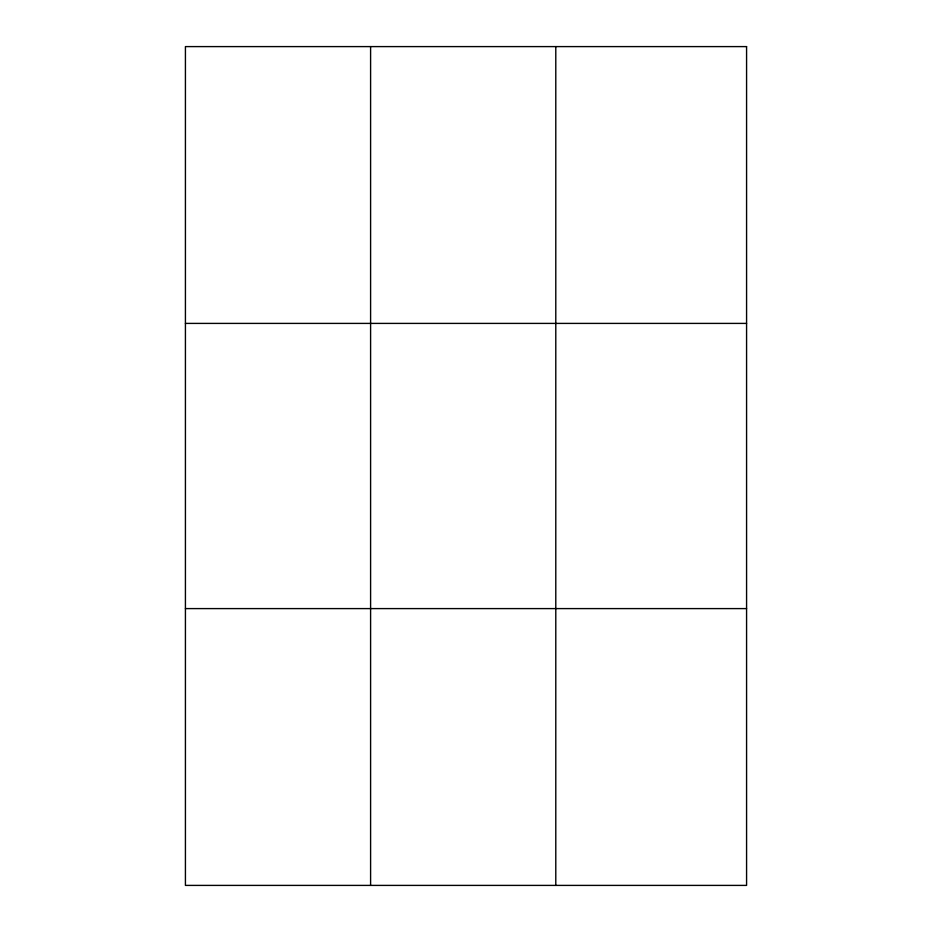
<?xml version="1.0" encoding="UTF-8"?>
<svg xmlns="http://www.w3.org/2000/svg" width="932" height="932" viewBox="0 0 932 932"><rect width="100%" height="100%" fill="white"/><g stroke="black" fill="none" stroke-linecap="round" stroke-linejoin="round"><path stroke-width="1.4" d="M370.598 885.4L370.598 46.6M555.787 885.4L555.787 46.6M185.421 323.404L746.579 323.404M185.421 608.596L746.579 608.596M746.579 46.6L746.579 885.4L185.421 885.4L185.421 46.6L746.579 46.6"/></g></svg>
